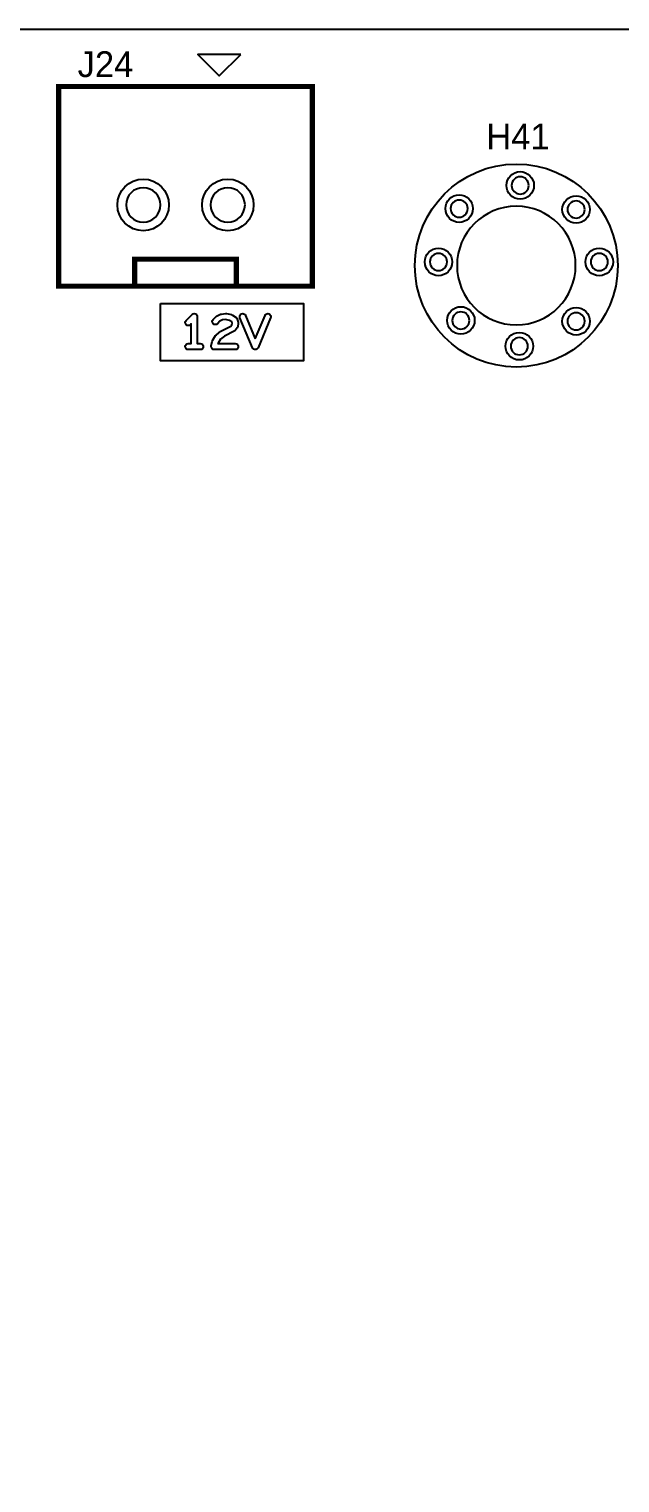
# Model space of a CAD drawing. Extents: x 0 to 260, y 0 to 180.
# Drawn here: x 106.51 to 123.96, y 137.4 to 180.34 of the extents above; entities that cross this region are included whole.
import ezdxf

# ---------------------------------------------------------------- set-up
doc = ezdxf.new("R2010")
doc.units = 0
for name, color, linetype in [('BG_DRILLHOLE', 193, 'CONTINUOUS'), ('BG_OUTLINE', 253, 'CONTINUOUS'), ('BG_SILKSCREEN_TOP', 6, 'CONTINUOUS'), ('PG_SILKSCREEN_TOP', 254, 'CONTINUOUS'), ('PIN_TOP', 96, 'CONTINUOUS'), ('RD_SILKSCREEN_TOP', 85, 'CONTINUOUS')]:
    doc.layers.add(name, color=color, linetype=linetype)

msp = doc.modelspace()

# ---------------------------------------------------------------- linework, layer by layer
at = {"layer": 'BG_DRILLHOLE'}
for points in [[(110.389162, 175.146208, 1), (109.373162, 175.146208, 1)], [(112.888522, 175.146208, 1), (111.872522, 175.146208, 1)], [(121.2723, 175.72228, 1), (120.7643, 175.72228, 1)], [(119.4689, 175.03648, 1), (118.9609, 175.03648, 1)], [(122.9233, 175.01108, 1), (122.4153, 175.01108, 1)], [(122.6566, 173.355, 1), (119.1514, 173.355, 1)], [(118.8593, 173.46168, 1), (118.3513, 173.46168, 1)], [(123.6091, 173.46168, 1), (123.1011, 173.46168, 1)], [(119.5197, 171.73448, 1), (119.0117, 171.73448, 1)], [(122.9233, 171.70908, 1), (122.4153, 171.70908, 1)], [(121.2469, 170.97248, 1), (120.7389, 170.97248, 1)]]:
    msp.add_lwpolyline(points, format="xyb", close=True, dxfattribs=at)
at = {"layer": 'BG_OUTLINE'}
msp.add_lwpolyline([(0, 180.34), (254, 180.34), (254, 0), (0, 0)], close=True, dxfattribs=at)
at = {"layer": 'BG_SILKSCREEN_TOP'}
msp.add_lwpolyline([(110.393988, 172.23867), (114.620548, 172.23867), (114.620548, 170.54195), (110.393988, 170.54195)], close=True, dxfattribs=at)
for points in [[(111.148114, 171.733972), (111.325914, 171.911772, -0.198914), (111.388652, 171.937934, -0.414214), (111.477552, 171.849034), (111.477552, 171.048934), (111.566452, 171.048934, -1), (111.566452, 170.871134), (111.210852, 170.871134, -1), (111.210852, 171.048934), (111.299752, 171.048934), (111.299752, 171.634404), (111.27359, 171.608496, -0.198914), (111.210852, 171.582334, -0.414214), (111.121952, 171.671234, -0.198914)], [(112.19053, 171.92244), (112.309148, 171.937172, -0.030834), (112.32007, 171.937934, -0.04967), (112.337596, 171.936156), (112.485678, 171.906438, -0.105478), (112.519714, 171.891706), (112.623346, 171.817792, -0.158614), (112.656112, 171.773596), (112.68583, 171.684696, -0.080555), (112.690402, 171.656502, -0.040959), (112.689132, 171.642024), (112.6744, 171.553124, -0.128769), (112.656112, 171.511976), (112.596676, 171.437808, -0.107872), (112.567212, 171.413932), (112.278922, 171.269914), (112.165638, 171.181522), (112.092486, 171.059856), (112.0902, 171.048934), (112.601502, 171.048934, -1), (112.601502, 170.871134), (111.979202, 170.871134, -0.414214), (111.890302, 170.960034, -0.054723), (111.892334, 170.979338), (111.922052, 171.112688, -0.080613), (111.93272, 171.139104), (112.02162, 171.287186, -0.092394), (112.04321, 171.31157), (112.17656, 171.415456, -0.049258), (112.191292, 171.424854), (112.470184, 171.5643), (112.50295, 171.60494), (112.510062, 171.649136), (112.4966, 171.689776), (112.432084, 171.736004), (112.316768, 171.759118), (112.22482, 171.747688), (112.14862, 171.714922), (112.071658, 171.638214, -0.198914), (112.00892, 171.612052, -0.414214), (111.92002, 171.700952, -0.198914), (111.946182, 171.76369), (112.035082, 171.85259, -0.09542), (112.062768, 171.87164), (112.1664, 171.91609, -0.070518)], [(113.192052, 171.191174), (113.480342, 171.883324, -0.302386), (113.562384, 171.937934, -0.414214), (113.651284, 171.849034, -0.09902), (113.644426, 171.814744), (113.274094, 170.925744, -0.302386), (113.192052, 170.871134, -0.302386), (113.11001, 170.925744), (112.739678, 171.814744, -0.09902), (112.73282, 171.849034, -0.414214), (112.82172, 171.937934, -0.302386), (112.903762, 171.883324)]]:
    msp.add_lwpolyline(points, format="xyb", close=True, dxfattribs=at)
at = {"layer": 'PG_SILKSCREEN_TOP'}
msp.add_lwpolyline([(112.761522, 179.591208), (111.491522, 179.591208), (112.126522, 178.956208)], close=True, dxfattribs=at)
at = {"layer": 'PG_SILKSCREEN_TOP', "const_width": 0.1524}
for points in [[(107.381802, 178.646328), (114.879882, 178.646328), (114.879882, 172.745908), (107.381802, 172.745908), (107.381802, 178.646328)], [(109.629702, 172.745908), (109.629702, 173.546008), (112.631982, 173.546008), (112.631982, 172.745908)]]:
    msp.add_lwpolyline(points, dxfattribs=at)
at = {"layer": 'PIN_TOP'}
for centre, radius in [((120.904, 173.355), 2.9972), ((121.0183, 175.72228), 0.4064), ((109.881162, 175.146208), 0.762), ((112.380522, 175.146208), 0.762), ((119.2149, 175.03648), 0.4064), ((122.6693, 175.01108), 0.4064), ((118.6053, 173.46168), 0.4064), ((123.3551, 173.46168), 0.4064), ((119.2657, 171.73448), 0.4064), ((122.6693, 171.70908), 0.4064), ((120.9929, 170.97248), 0.4064)]:
    msp.add_circle(centre, radius, dxfattribs=at)

# ---------------------------------------------------------------- texts
at = {"layer": 'RD_SILKSCREEN_TOP', "width": 1.003333}
for s, p in [('J24', (107.942888, 178.921918)), ('H41', (120.015, 176.784))]:
    msp.add_text(s, height=0.762, dxfattribs=at).set_placement(p)

doc.saveas('drawing.dxf')
